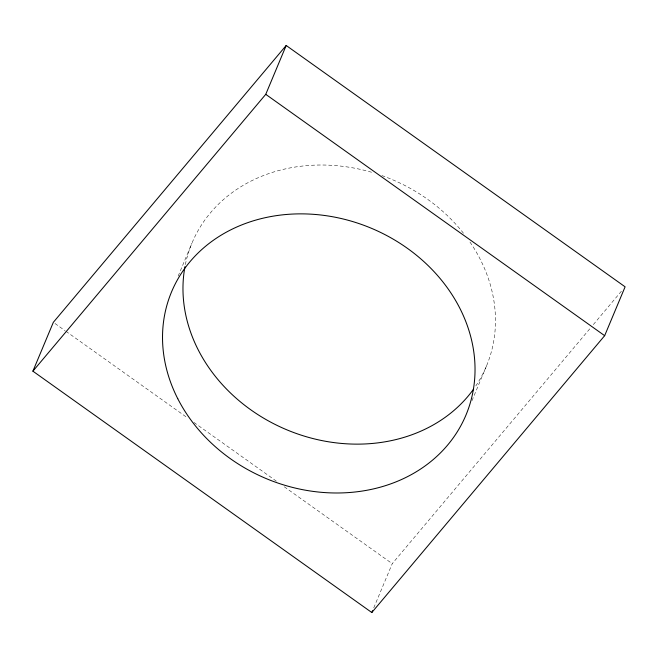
<?xml version="1.0" encoding="UTF-8"?>
<svg xmlns="http://www.w3.org/2000/svg" width="658" height="658" viewBox="0 0 658 658"><rect width="100%" height="100%" fill="white"/><g stroke="black" fill="none" stroke-linecap="round" stroke-linejoin="round"><path stroke-width="0.49" stroke-dasharray="3.29 2.47" d="M178.162 276.097L191.922 243.213M373.777 607.827L392.25 563.667L590.703 327.725M471.975 400.697L486.517 365.93M593.351 324.575L621.794 290.754M55.009 323.514L65.052 330.661M65.89 331.262L186.395 417.073M193.921 422.436L276.771 481.434M284.297 486.797L392.25 563.667M185.359 264.598A159.573 135.762 22.7 0 1 372.173 172.429M381.887 175.571A159.573 135.762 22.7 0 1 464.532 234.602M469.96 242.054A159.573 135.762 22.7 0 1 475.405 386.509"/><path stroke-width="0.99" d="M32.9 371.178L53.339 322.321L286.189 45.476L625.1 286.822L604.661 335.679L371.811 612.524L32.9 371.178L265.75 94.333L286.189 45.476M371.811 612.524L372.601 610.649M265.75 94.333L604.661 335.679M473.645 389.034A159.573 135.762 22.7 0 1 285.983 429.46A159.573 135.762 22.7 0 1 184.972 266.613M177.759 398.682A159.573 135.762 22.7 0 0 447.572 445.137A159.573 135.762 22.7 0 0 331.015 216.466A159.573 135.762 22.7 0 0 177.759 398.682"/></g></svg>
